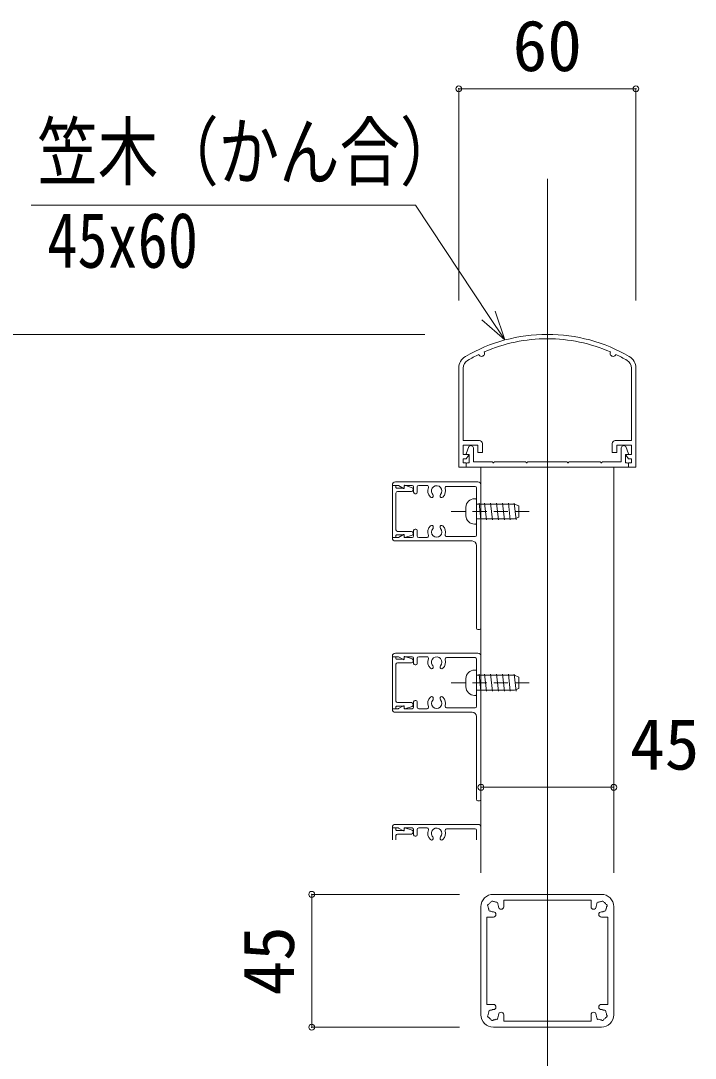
# Model space of a CAD drawing. Units: millimetres at full size. Extents: x -1601 to 2776, y -1131 to 1131.
# Drawn here: x -20 to 208.5, y 169.9 to 521.3 of the extents above; entities that cross this region are included whole.
import ezdxf
from ezdxf.enums import TextEntityAlignment as Align

# ---------------------------------------------------------------- set-up
doc = ezdxf.new("R2010")
doc.units = ezdxf.units.MM
doc.header["$LTSCALE"] = 4
doc.header["$PDMODE"] = 32
doc.header["$PDSIZE"] = 2
doc.linetypes.add('DASHED1', pattern=[1.8, 1.2, -0.6])
for name, color, linetype, lineweight in [('0-0_0', 7, 'Continuous', 18), ('0-1_1手摺寸法', 3, 'Continuous', 18), ('0-5_3アルミ部材', 6, 'Continuous', 18), ('0-7_41ｱﾙﾐ', 6, 'Continuous', 18), ('0-8_42ｱﾙﾐ部品', 6, 'Continuous', 18), ('0-A_51破線ｱﾙﾐ', 3, 'DASHED1', 18), ('0-B_6ﾊｯﾁﾝｸﾞ', 4, 'Continuous', 9)]:
    doc.layers.add(name, color=color, linetype=linetype, lineweight=lineweight)
doc.styles.add('ＭＳ ゴシック', font='')
doc.styles.get('ＭＳ ゴシック').set_extended_font_data('MS Gothic')

msp = doc.modelspace()

# ---------------------------------------------------------------- linework, layer by layer
at = {"layer": '0-0_0'}
for points in [[(143.981, 413.192), (138.448, 421.522), (113.673, 458.814), (-16.505, 458.814)], [(136.216, 420.039), (143.981, 413.192), (140.68, 423.004)]]:
    msp.add_lwpolyline(points, dxfattribs=at)
at = {"layer": '0-1_1手摺寸法'}
for p, q in [((188.375, 498.266), (128.375, 498.266)), ((128.375, 426.608), (128.375, 498.266)), ((132.975, 498.266), (183.775, 498.266)), ((188.375, 426.608), (188.375, 498.266)), ((116.875, 415.108), (-144.559, 415.108)), ((135.875, 232.727), (135.875, 261.679)), ((180.875, 261.679), (135.875, 261.679)), ((140.475, 261.679), (176.275, 261.679)), ((180.875, 232.727), (180.875, 261.679)), ((128.575, 225.427), (78.541, 225.427)), ((78.541, 180.427), (78.541, 225.427)), ((78.541, 220.827), (78.541, 185.027)), ((128.575, 180.427), (78.541, 180.427))]:
    msp.add_line(p, q, dxfattribs=at)
for p in [(128.375, 498.266), (188.375, 498.266), (135.875, 261.679), (180.875, 261.679), (78.541, 225.427), (78.541, 180.427)]:
    msp.add_point(p, dxfattribs=at)
at = {"layer": '0-5_3アルミ部材'}
for p, q in [((105.875, 363.708), (105.875, 346.508)), ((106.875, 363.908), (106.075, 363.908)), ((107.075, 363.258), (107.075, 363.708)), ((109.675, 363.058), (107.275, 363.058)), ((109.875, 363.78), (109.875, 363.258)), ((112.533, 363.172), (110.138, 363.97)), ((112.875, 362.358), (112.875, 362.697)), ((107.075, 348.858), (107.075, 361.358)), ((107.575, 361.858), (112.375, 361.858)), ((112.375, 348.358), (107.575, 348.358)), ((106.075, 346.308), (106.875, 346.308)), ((107.075, 346.508), (107.075, 346.958)), ((107.275, 347.158), (109.675, 347.158)), ((109.875, 346.958), (109.875, 346.435)), ((110.138, 346.245), (112.533, 347.044)), ((112.875, 347.518), (112.875, 347.858)), ((106.875, 305.908), (106.075, 305.908)), ((109.875, 305.78), (109.875, 305.258)), ((112.533, 305.172), (110.138, 305.97)), ((105.875, 305.708), (105.875, 288.508)), ((107.075, 305.258), (107.075, 305.708)), ((107.075, 290.858), (107.075, 303.358)), ((109.675, 305.058), (107.275, 305.058)), ((107.575, 303.858), (112.375, 303.858)), ((112.875, 304.358), (112.875, 304.697)), ((106.075, 288.308), (106.875, 288.308)), ((107.075, 288.508), (107.075, 288.958)), ((107.275, 289.158), (109.675, 289.158)), ((112.375, 290.358), (107.575, 290.358)), ((109.875, 288.958), (109.875, 288.435)), ((110.138, 288.245), (112.533, 289.044)), ((112.875, 289.518), (112.875, 289.858)), ((105.875, 247.708), (105.875, 243.877)), ((106.875, 247.908), (106.075, 247.908)), ((107.075, 247.258), (107.075, 247.708)), ((109.675, 247.058), (107.275, 247.058)), ((109.875, 247.78), (109.875, 247.258)), ((112.533, 247.172), (110.138, 247.97)), ((112.875, 246.358), (112.875, 246.697)), ((107.075, 243.877), (107.075, 245.358)), ((107.575, 245.858), (112.375, 245.858))]:
    msp.add_line(p, q, dxfattribs=at)
for centre, radius, start, end in [((106.075, 363.708), 0.2, 90, 180), ((106.875, 363.708), 0.2, 0, 90), ((107.275, 363.258), 0.2, 180, 270), ((109.675, 363.258), 0.2, 270, 0), ((110.075, 363.78), 0.2, 71.565, 180), ((112.375, 362.358), 0.5, 270, 0), ((112.375, 362.697), 0.5, 0, 71.565), ((107.575, 361.358), 0.5, 90, 180), ((107.575, 348.858), 0.5, 180, 270), ((112.375, 347.858), 0.5, 0, 90), ((106.075, 346.508), 0.2, 180, 270), ((106.875, 346.508), 0.2, 270, 0), ((107.275, 346.958), 0.2, 90, 180), ((109.675, 346.958), 0.2, 0, 90), ((110.075, 346.435), 0.2, 180, 288.435), ((112.375, 347.518), 0.5, 288.435, 0), ((106.075, 305.708), 0.2, 90, 180), ((106.875, 305.708), 0.2, 0, 90), ((110.075, 305.78), 0.2, 71.565, 180), ((107.275, 305.258), 0.2, 180, 270), ((107.575, 303.358), 0.5, 90, 180), ((109.675, 305.258), 0.2, 270, 0), ((112.375, 304.358), 0.5, 270, 0), ((112.375, 304.697), 0.5, 0, 71.565), ((106.075, 288.508), 0.2, 180, 270), ((106.875, 288.508), 0.2, 270, 0), ((107.575, 290.858), 0.5, 180, 270), ((107.275, 288.958), 0.2, 90, 180), ((109.675, 288.958), 0.2, 0, 90), ((110.075, 288.435), 0.2, 180, 288.435), ((112.375, 289.858), 0.5, 0, 90), ((112.375, 289.518), 0.5, 288.435, 0), ((106.075, 247.708), 0.2, 90, 180), ((106.875, 247.708), 0.2, 0, 90), ((107.275, 247.258), 0.2, 180, 270), ((109.675, 247.258), 0.2, 270, 0), ((110.075, 247.78), 0.2, 71.565, 180), ((112.375, 246.358), 0.5, 270, 0), ((112.375, 246.697), 0.5, 0, 71.565), ((107.575, 245.358), 0.5, 90, 180)]:
    msp.add_arc(centre, radius, start, end, dxfattribs=at)
at = {"layer": '0-7_41ｱﾙﾐ'}
for p, q in [((158.375, 370.108), (130.875, 370.108)), ((151.075, 371.908), (140.375, 371.908)), ((151.075, 371.908), (151.206, 371.7)), ((151.675, 371.908), (151.544, 371.7)), ((158.375, 371.908), (151.675, 371.908)), ((158.375, 371.908), (165.075, 371.908)), ((165.075, 371.908), (165.206, 371.7)), ((165.675, 371.908), (165.544, 371.7)), ((165.675, 371.908), (176.375, 371.908)), ((107.828, 363.908), (106.075, 363.908)), ((106.875, 365.108), (134.875, 365.108)), ((109.586, 362.928), (107.917, 363.886)), ((109.875, 363.708), (109.875, 363.108)), ((110.075, 363.908), (112.575, 363.908)), ((113.075, 361.608), (113.075, 363.408)), ((114.275, 363.408), (114.275, 361.608)), ((117.625, 363.908), (114.775, 363.908)), ((133.875, 363.608), (124.229, 363.608)), ((134.375, 363.108), (134.375, 347.108)), ((135.875, 364.108), (135.875, 355.627)), ((113.775, 361.108), (113.575, 361.108)), ((135.575, 355.108), (135.875, 355.627)), ((135.575, 355.108), (135.875, 354.588)), ((135.875, 315.608), (135.875, 354.588)), ((113.075, 348.608), (113.075, 346.808)), ((113.775, 349.108), (113.575, 349.108)), ((114.275, 346.808), (114.275, 348.608)), ((106.075, 346.308), (107.828, 346.308)), ((106.875, 345.108), (132.875, 345.108)), ((107.917, 346.328), (109.586, 347.286)), ((109.875, 347.108), (109.875, 346.508)), ((110.075, 346.308), (112.575, 346.308)), ((117.625, 346.308), (114.775, 346.308)), ((133.875, 346.608), (124.229, 346.608)), ((134.375, 315.608), (134.375, 343.608)), ((134.875, 315.108), (135.375, 315.108)), ((107.828, 305.908), (106.075, 305.908)), ((106.875, 307.108), (134.875, 307.108)), ((109.586, 304.928), (107.917, 305.886)), ((110.075, 305.908), (112.575, 305.908)), ((117.625, 305.908), (114.775, 305.908)), ((135.875, 306.108), (135.875, 297.627)), ((109.875, 305.708), (109.875, 305.108)), ((113.075, 303.608), (113.075, 305.408)), ((113.775, 303.108), (113.575, 303.108)), ((114.275, 305.408), (114.275, 303.608)), ((133.875, 305.608), (124.229, 305.608)), ((134.375, 305.108), (134.375, 289.108)), ((135.575, 297.108), (135.875, 297.627)), ((135.575, 297.108), (135.875, 296.588)), ((135.875, 257.608), (135.875, 296.588)), ((106.075, 288.308), (107.828, 288.308)), ((107.917, 288.328), (109.586, 289.286)), ((109.875, 289.108), (109.875, 288.508)), ((110.075, 288.308), (112.575, 288.308)), ((113.075, 290.608), (113.075, 288.808)), ((113.775, 291.108), (113.575, 291.108)), ((114.275, 288.808), (114.275, 290.608)), ((117.625, 288.308), (114.775, 288.308)), ((133.875, 288.608), (124.229, 288.608)), ((106.875, 287.108), (132.875, 287.108)), ((134.375, 257.608), (134.375, 285.608)), ((134.875, 257.108), (135.375, 257.108)), ((107.828, 247.908), (106.075, 247.908)), ((106.875, 249.108), (134.875, 249.108)), ((109.586, 246.928), (107.917, 247.886)), ((109.875, 247.708), (109.875, 247.108)), ((110.075, 247.908), (112.575, 247.908)), ((113.075, 245.608), (113.075, 247.408)), ((114.275, 247.408), (114.275, 245.608)), ((117.625, 247.908), (114.775, 247.908)), ((133.875, 247.608), (124.229, 247.608)), ((134.375, 247.108), (134.375, 243.877)), ((135.875, 248.108), (135.875, 243.877)), ((113.775, 245.108), (113.575, 245.108))]:
    msp.add_line(p, q, dxfattribs=at)
for centre, radius, start, end in [((151.375, 371.808), 0.2, 212.334, 327.666), ((165.375, 371.808), 0.2, 212.334, 327.666), ((106.875, 364.108), 1, 90, 180), ((106.075, 364.108), 0.2, 180, 270), ((107.828, 363.708), 0.2, 63.435, 90), ((109.675, 363.108), 0.2, 243.435, 0), ((110.075, 363.708), 0.2, 90, 180), ((112.575, 363.408), 0.5, 0, 90), ((114.775, 363.408), 0.5, 90, 180), ((117.625, 363.408), 0.5, 338.196, 90), ((120.875, 362.108), 3, 158.196, 224.742), ((120.875, 362.108), 1.75, 315.224, 212.817), ((120.875, 362.108), 3, 315.258, 16.602), ((124.229, 363.108), 0.5, 90, 196.602), ((133.875, 363.108), 0.5, 0, 90), ((134.875, 364.108), 1, 0, 90), ((113.575, 361.608), 0.5, 180, 270), ((113.775, 361.608), 0.5, 270, 0), ((119.188, 360.436), 0.625, 224.742, 298.115), ((118.857, 360.486), 0.868, 316.138, 50.926), ((122.892, 360.486), 0.868, 153.335, 223.861), ((122.562, 360.436), 0.625, 241.885, 315.258), ((113.575, 348.608), 0.5, 90, 180), ((113.775, 348.608), 0.5, 0, 90), ((120.875, 348.108), 3, 135.258, 201.804), ((119.188, 349.779), 0.625, 61.81, 135.258), ((120.875, 348.108), 1.75, 135.225, 44.776), ((118.857, 349.729), 0.868, 333.333, 43.827), ((122.892, 349.729), 0.868, 136.175, 206.665), ((122.562, 349.779), 0.625, 44.742, 118.191), ((120.875, 348.108), 3, 343.398, 44.742), ((106.075, 346.108), 0.2, 90, 180), ((106.875, 346.108), 1, 180, 270), ((107.828, 346.508), 0.2, 270, 296.565), ((109.675, 347.108), 0.2, 0, 116.565), ((110.075, 346.508), 0.2, 180, 270), ((112.575, 346.808), 0.5, 270, 0), ((114.775, 346.808), 0.5, 180, 270), ((117.625, 346.808), 0.5, 270, 21.804), ((124.229, 347.108), 0.5, 163.398, 270), ((132.875, 343.608), 1.5, 0, 90), ((133.875, 347.108), 0.5, 270, 0), ((134.875, 315.608), 0.5, 180, 270), ((135.375, 315.608), 0.5, 270, 0), ((106.875, 306.108), 1, 90, 180), ((106.075, 306.108), 0.2, 180, 270), ((107.828, 305.708), 0.2, 63.435, 90), ((110.075, 305.708), 0.2, 90, 180), ((112.575, 305.408), 0.5, 0, 90), ((114.775, 305.408), 0.5, 90, 180), ((117.625, 305.408), 0.5, 338.196, 90), ((120.875, 304.108), 1.75, 315.224, 212.817), ((134.875, 306.108), 1, 0, 90), ((109.675, 305.108), 0.2, 243.435, 0), ((113.575, 303.608), 0.5, 180, 270), ((113.775, 303.608), 0.5, 270, 0), ((120.875, 304.108), 3, 158.196, 224.742), ((118.857, 302.486), 0.868, 316.138, 50.926), ((122.892, 302.486), 0.868, 153.335, 223.861), ((120.875, 304.108), 3, 315.258, 16.602), ((124.229, 305.108), 0.5, 90, 196.602), ((133.875, 305.108), 0.5, 0, 90), ((119.188, 302.436), 0.625, 224.742, 298.115), ((122.562, 302.436), 0.625, 241.885, 315.258), ((120.875, 290.108), 3, 135.258, 201.804), ((119.188, 291.779), 0.625, 61.81, 135.258), ((118.857, 291.729), 0.868, 333.333, 43.827), ((122.892, 291.729), 0.868, 136.175, 206.665), ((122.562, 291.779), 0.625, 44.742, 118.191), ((120.875, 290.108), 3, 343.398, 44.742), ((106.075, 288.108), 0.2, 90, 180), ((107.828, 288.508), 0.2, 270, 296.565), ((109.675, 289.108), 0.2, 0, 116.565), ((110.075, 288.508), 0.2, 180, 270), ((112.575, 288.808), 0.5, 270, 0), ((113.575, 290.608), 0.5, 90, 180), ((113.775, 290.608), 0.5, 0, 90), ((114.775, 288.808), 0.5, 180, 270), ((117.625, 288.808), 0.5, 270, 21.804), ((120.875, 290.108), 1.75, 135.225, 44.776), ((124.229, 289.108), 0.5, 163.398, 270), ((133.875, 289.108), 0.5, 270, 0), ((106.875, 288.108), 1, 180, 270), ((132.875, 285.608), 1.5, 0, 90), ((134.875, 257.608), 0.5, 180, 270), ((135.375, 257.608), 0.5, 270, 0), ((106.875, 248.108), 1, 90, 180), ((106.075, 248.108), 0.2, 180, 270), ((107.828, 247.708), 0.2, 63.435, 90), ((109.675, 247.108), 0.2, 243.435, 0), ((110.075, 247.708), 0.2, 90, 180), ((112.575, 247.408), 0.5, 0, 90), ((114.775, 247.408), 0.5, 90, 180), ((117.625, 247.408), 0.5, 338.196, 90), ((120.875, 246.108), 3, 158.196, 224.742), ((120.875, 246.108), 1.75, 315.224, 212.817), ((120.875, 246.108), 3, 315.258, 16.602), ((124.229, 247.108), 0.5, 90, 196.602), ((133.875, 247.108), 0.5, 0, 90), ((134.875, 248.108), 1, 0, 90), ((113.575, 245.608), 0.5, 180, 270), ((113.775, 245.608), 0.5, 270, 0), ((119.188, 244.436), 0.625, 224.742, 298.115), ((118.857, 244.486), 0.868, 316.138, 50.926), ((122.892, 244.486), 0.868, 153.335, 223.861), ((122.562, 244.436), 0.625, 241.885, 315.258)]:
    msp.add_arc(centre, radius, start, end, dxfattribs=at)
at = {"layer": '0-8_42ｱﾙﾐ部品'}
for p, q in [((158.375, 467.737), (158.375, -844.622)), ((128.375, 370.108), (128.375, 403.696)), ((129.875, 379.108), (129.875, 403.696)), ((186.875, 379.108), (186.875, 403.696)), ((188.375, 370.108), (188.375, 403.696)), ((135.375, 379.108), (129.875, 379.108)), ((134.875, 377.608), (129.875, 377.608)), ((129.875, 374.408), (129.875, 377.608)), ((130.875, 374.608), (131.76, 377.087)), ((133.375, 376.647), (133.375, 371.908)), ((134.875, 375.108), (134.875, 377.608)), ((136.375, 375.108), (136.375, 378.108)), ((180.375, 375.108), (180.375, 378.108)), ((181.375, 379.108), (186.875, 379.108)), ((181.875, 375.108), (181.875, 377.608)), ((181.875, 377.608), (186.875, 377.608)), ((183.375, 376.647), (183.375, 371.908)), ((185.875, 374.608), (184.99, 377.087)), ((186.875, 374.408), (186.875, 377.608)), ((131.501, 374.408), (129.875, 374.408)), ((129.875, 371.608), (129.875, 372.908)), ((129.875, 371.608), (129.875, 372.908)), ((130.875, 372.908), (129.875, 372.908)), ((130.875, 372.908), (131.668, 374.096)), ((131.875, 374.408), (131.075, 374.408)), ((131.875, 374.408), (131.875, 371.608)), ((136.375, 375.108), (134.875, 375.108)), ((180.375, 375.108), (181.875, 375.108)), ((184.875, 374.408), (185.675, 374.408)), ((184.875, 374.408), (184.875, 371.608)), ((185.875, 372.908), (185.082, 374.096)), ((185.248, 374.408), (186.875, 374.408)), ((185.875, 372.908), (186.875, 372.908)), ((186.875, 371.608), (186.875, 372.908)), ((186.875, 371.608), (186.875, 372.908)), ((130.875, 370.108), (128.375, 370.108)), ((130.875, 371.608), (129.875, 371.608)), ((130.875, 370.108), (130.875, 371.608)), ((130.875, 371.108), (130.875, 370.108)), ((131.875, 371.608), (131.375, 371.608)), ((139.775, 371.908), (133.375, 371.908)), ((135.875, 243.877), (135.875, 370.108)), ((139.775, 371.908), (139.906, 371.7)), ((140.375, 371.908), (140.244, 371.7)), ((158.375, 370.108), (185.875, 370.108)), ((176.375, 371.908), (176.506, 371.7)), ((176.975, 371.908), (176.844, 371.7)), ((176.975, 371.908), (183.375, 371.908)), ((180.875, 370.108), (180.875, 243.877)), ((184.875, 371.608), (185.375, 371.608)), ((185.875, 371.608), (186.875, 371.608)), ((185.875, 370.108), (185.875, 371.608)), ((185.875, 371.108), (185.875, 370.108)), ((185.875, 370.108), (188.375, 370.108)), ((140.075, 225.427), (176.675, 225.427)), ((143.575, 223.427), (173.175, 223.427)), ((143.575, 223.427), (143.575, 221.227)), ((173.175, 223.427), (173.175, 221.227)), ((135.875, 221.227), (135.875, 184.627)), ((180.875, 221.227), (180.875, 184.627)), ((140.075, 217.727), (137.875, 217.727)), ((137.875, 217.727), (137.875, 188.127)), ((176.675, 217.727), (178.875, 217.727)), ((178.875, 217.727), (178.875, 188.127)), ((140.075, 188.127), (137.875, 188.127)), ((176.675, 188.127), (178.875, 188.127)), ((143.575, 182.427), (143.575, 184.627)), ((140.075, 180.427), (176.675, 180.427))]:
    msp.add_line(p, q, dxfattribs=at)
msp.add_lwpolyline([(143.575, 182.427), (173.175, 182.427), (173.175, 184.627)], dxfattribs=at)
for centre, radius, start, end in [((158.375, 360.108), 55, 90, 120.328), ((158.375, 360.108), 55, 59.672, 90), ((158.375, 360.108), 53.5, 90, 113.561), ((158.375, 360.108), 53.5, 66.439, 90), ((158.375, 360.108), 53.5, 115.693, 120.328), ((136.125, 408.646), 1, 199.126, 30.128), ((180.625, 408.646), 1, 149.872, 340.874), ((158.375, 360.108), 53.5, 59.672, 64.307), ((132.875, 403.696), 4.5, 120.328, 180), ((132.875, 403.696), 3, 120.328, 180), ((183.875, 403.696), 3, 0, 59.672), ((183.875, 403.696), 4.5, 0, 59.672), ((132.462, 376.48), 0.928, 10.394, 139.128), ((135.375, 378.108), 1, 0, 90), ((181.375, 378.108), 1, 90, 180), ((184.288, 376.48), 0.928, 40.872, 169.606), ((131.075, 374.608), 0.2, 180, 270), ((131.501, 374.208), 0.2, 326.31, 90), ((185.248, 374.208), 0.2, 90, 213.69), ((185.675, 374.608), 0.2, 270, 0), ((131.375, 371.108), 0.5, 90, 180), ((140.075, 371.808), 0.2, 212.334, 327.666), ((176.675, 371.808), 0.2, 212.334, 327.666), ((185.375, 371.108), 0.5, 0, 90), ((140.075, 221.227), 4.2, 90, 180), ((176.675, 221.227), 4.2, 0, 90), ((138.626, 221.615), 0.5, 165, 232.976), ((138.626, 221.615), 0.5, 97.024, 165), ((140.075, 221.227), 1.75, 135, 149.641), ((140.075, 221.227), 1.75, 120.359, 135), ((139.687, 222.676), 0.5, 105, 172.976), ((139.687, 222.676), 0.5, 37.024, 105), ((140.075, 221.227), 1.75, 75, 89.641), ((140.075, 221.227), 1.75, 60.359, 75), ((141.136, 222.288), 0.5, 45, 112.976), ((141.136, 222.288), 0.5, 337.024, 45), ((140.075, 221.227), 1.75, 15, 29.641), ((140.075, 221.227), 1.75, 0.359, 15), ((176.675, 221.227), 1.75, 165, 179.641), ((176.675, 221.227), 1.75, 150.359, 165), ((175.614, 222.288), 0.5, 135, 202.976), ((175.614, 222.288), 0.5, 67.024, 135), ((176.675, 221.227), 1.75, 105, 119.641), ((176.675, 221.227), 1.75, 90.359, 105), ((177.063, 222.676), 0.5, 75, 142.976), ((177.063, 222.676), 0.5, 7.024, 75), ((176.675, 221.227), 1.75, 45, 59.641), ((176.675, 221.227), 1.75, 30.359, 45), ((178.124, 221.615), 0.5, 15, 82.976), ((178.124, 221.615), 0.5, 307.024, 15), ((140.075, 221.227), 1.75, 180.359, 195), ((140.075, 221.227), 1.75, 195, 209.641), ((139.014, 220.166), 0.5, 157.024, 225), ((139.014, 220.166), 0.5, 225, 292.976), ((140.075, 221.227), 1.75, 240.359, 255), ((140.075, 221.227), 1.75, 255, 270), ((140.075, 218.602), 0.875, 270, 90), ((142.7, 221.227), 0.875, 180, 0), ((174.05, 221.227), 0.875, 180, 0), ((176.675, 218.602), 0.875, 90, 270), ((176.675, 221.227), 1.75, 270, 285), ((176.675, 221.227), 1.75, 285, 299.641), ((177.736, 220.166), 0.5, 247.024, 315), ((177.736, 220.166), 0.5, 315, 22.976), ((176.675, 221.227), 1.75, 330.359, 345), ((176.675, 221.227), 1.75, 345, 359.641), ((140.075, 184.627), 1.75, 105, 119.641), ((140.075, 184.627), 1.75, 90, 105), ((140.075, 187.252), 0.875, 270, 90), ((176.675, 187.252), 0.875, 90, 270), ((176.675, 184.627), 1.75, 75, 90), ((176.675, 184.627), 1.75, 60.359, 75), ((140.075, 184.627), 4.2, 180, 270), ((138.626, 184.239), 0.5, 127.024, 195), ((138.626, 184.239), 0.5, 195, 262.976), ((140.075, 184.627), 1.75, 165, 179.641), ((140.075, 184.627), 1.75, 150.359, 165), ((139.014, 185.688), 0.5, 135, 202.976), ((140.075, 184.627), 1.75, 210.359, 225), ((139.014, 185.688), 0.5, 67.024, 135), ((140.075, 184.627), 1.75, 225, 239.641), ((139.687, 183.178), 0.5, 187.024, 255), ((139.687, 183.178), 0.5, 255, 322.976), ((140.075, 184.627), 1.75, 270.359, 285), ((140.075, 184.627), 1.75, 285, 299.641), ((141.136, 183.566), 0.5, 247.024, 315), ((141.136, 183.566), 0.5, 315, 22.976), ((140.075, 184.627), 1.75, 330.359, 345), ((140.075, 184.627), 1.75, 345, 359.641), ((142.7, 184.627), 0.875, 0, 180), ((174.05, 184.627), 0.875, 0, 180), ((176.675, 184.627), 1.75, 180.359, 195), ((176.675, 184.627), 1.75, 195, 209.641), ((175.614, 183.566), 0.5, 157.024, 225), ((175.614, 183.566), 0.5, 225, 292.976), ((176.675, 184.627), 1.75, 240.359, 255), ((176.675, 184.627), 1.75, 255, 269.641), ((177.063, 183.178), 0.5, 217.024, 285), ((176.675, 184.627), 4.2, 270, 0), ((177.063, 183.178), 0.5, 285, 352.976), ((177.736, 185.688), 0.5, 45, 112.976), ((176.675, 184.627), 1.75, 300.359, 315), ((176.675, 184.627), 1.75, 315, 329.641), ((177.736, 185.688), 0.5, 337.024, 45), ((178.124, 184.239), 0.5, 277.024, 345), ((176.675, 184.627), 1.75, 15, 29.641), ((176.675, 184.627), 1.75, 0.359, 15), ((178.124, 184.239), 0.5, 345, 52.976)]:
    msp.add_arc(centre, radius, start, end, dxfattribs=at)
at = {"layer": '0-A_51破線ｱﾙﾐ'}
for p, q in [((125.814, 355.108), (153.176, 355.108)), ((125.814, 297.108), (153.176, 297.108))]:
    msp.add_line(p, q, dxfattribs=at)
at = {"layer": '0-B_6ﾊｯﾁﾝｸﾞ'}
for p, q in [((133.66, 359.393), (134.089, 359.393)), ((134.375, 351.108), (134.375, 359.108)), ((130.804, 353.679), (130.804, 356.536)), ((134.375, 357.608), (147.232, 357.608)), ((135.893, 352.25), (135.223, 357.965)), ((135.893, 352.25), (135.223, 357.965)), ((137.775, 352.25), (137.104, 357.965)), ((137.775, 352.25), (137.104, 357.965)), ((139.789, 352.25), (139.118, 357.965)), ((139.789, 352.25), (139.118, 357.965)), ((141.802, 352.25), (141.132, 357.965)), ((141.802, 352.25), (141.132, 357.965)), ((143.816, 352.25), (143.146, 357.965)), ((143.816, 352.25), (143.146, 357.965)), ((145.83, 352.25), (145.16, 357.965)), ((145.83, 352.25), (145.16, 357.965)), ((147.844, 352.25), (147.173, 357.965)), ((147.844, 352.25), (147.173, 357.965)), ((147.232, 357.608), (148.66, 357.016)), ((148.66, 353.199), (148.66, 357.016)), ((134.375, 352.608), (147.232, 352.608)), ((147.232, 352.608), (148.66, 353.199)), ((133.66, 350.822), (134.089, 350.822)), ((133.66, 301.393), (134.089, 301.393)), ((134.375, 293.108), (134.375, 301.108)), ((134.375, 299.608), (147.232, 299.608)), ((135.893, 294.25), (135.223, 299.965)), ((135.893, 294.25), (135.223, 299.965)), ((137.775, 294.25), (137.104, 299.965)), ((137.775, 294.25), (137.104, 299.965)), ((139.789, 294.25), (139.118, 299.965)), ((139.789, 294.25), (139.118, 299.965)), ((141.802, 294.25), (141.132, 299.965)), ((141.802, 294.25), (141.132, 299.965)), ((143.816, 294.25), (143.146, 299.965)), ((143.816, 294.25), (143.146, 299.965)), ((145.83, 294.25), (145.16, 299.965)), ((145.83, 294.25), (145.16, 299.965)), ((147.844, 294.25), (147.173, 299.965)), ((147.844, 294.25), (147.173, 299.965)), ((147.232, 299.608), (148.66, 299.016)), ((148.66, 295.199), (148.66, 299.016)), ((130.804, 295.679), (130.804, 298.536)), ((147.232, 294.608), (148.66, 295.199)), ((133.66, 292.822), (134.089, 292.822)), ((134.375, 294.608), (147.232, 294.608))]:
    msp.add_line(p, q, dxfattribs=at)
for centre, radius, start, end in [((133.66, 356.536), 2.857, 90, 180), ((134.089, 359.108), 0.286, 0, 90), ((133.66, 353.679), 2.857, 180, 270), ((134.089, 351.108), 0.286, 270, 0), ((133.66, 298.536), 2.857, 90, 180), ((134.089, 301.108), 0.286, 0, 90), ((133.66, 295.679), 2.857, 180, 270), ((134.089, 293.108), 0.286, 270, 0)]:
    msp.add_arc(centre, radius, start, end, dxfattribs=at)

# ---------------------------------------------------------------- texts
at = {"layer": '0-0_0', "style": 'ＭＳ ゴシック', "width": 0.8}
for s, p in [('笠木（かん合）', (-14.432, 461.957)), ('45x60', (-11.06, 432.025))]:
    msp.add_text(s, height=18.77, dxfattribs=at).set_placement(p, align=Align.BOTTOM_LEFT)
at = {"layer": '0-1_1手摺寸法', "style": 'ＭＳ ゴシック'}
for s, p in [('60', (146.599, 499.085)), ('45', (186.399, 262.498))]:
    msp.add_text(s, height=17.27, dxfattribs=at).set_placement(p, align=Align.BOTTOM_LEFT)
msp.add_text('45', height=17.27, rotation=90, dxfattribs=at).set_placement((77.722, 191.151), align=Align.BOTTOM_LEFT)

doc.saveas('drawing.dxf')
